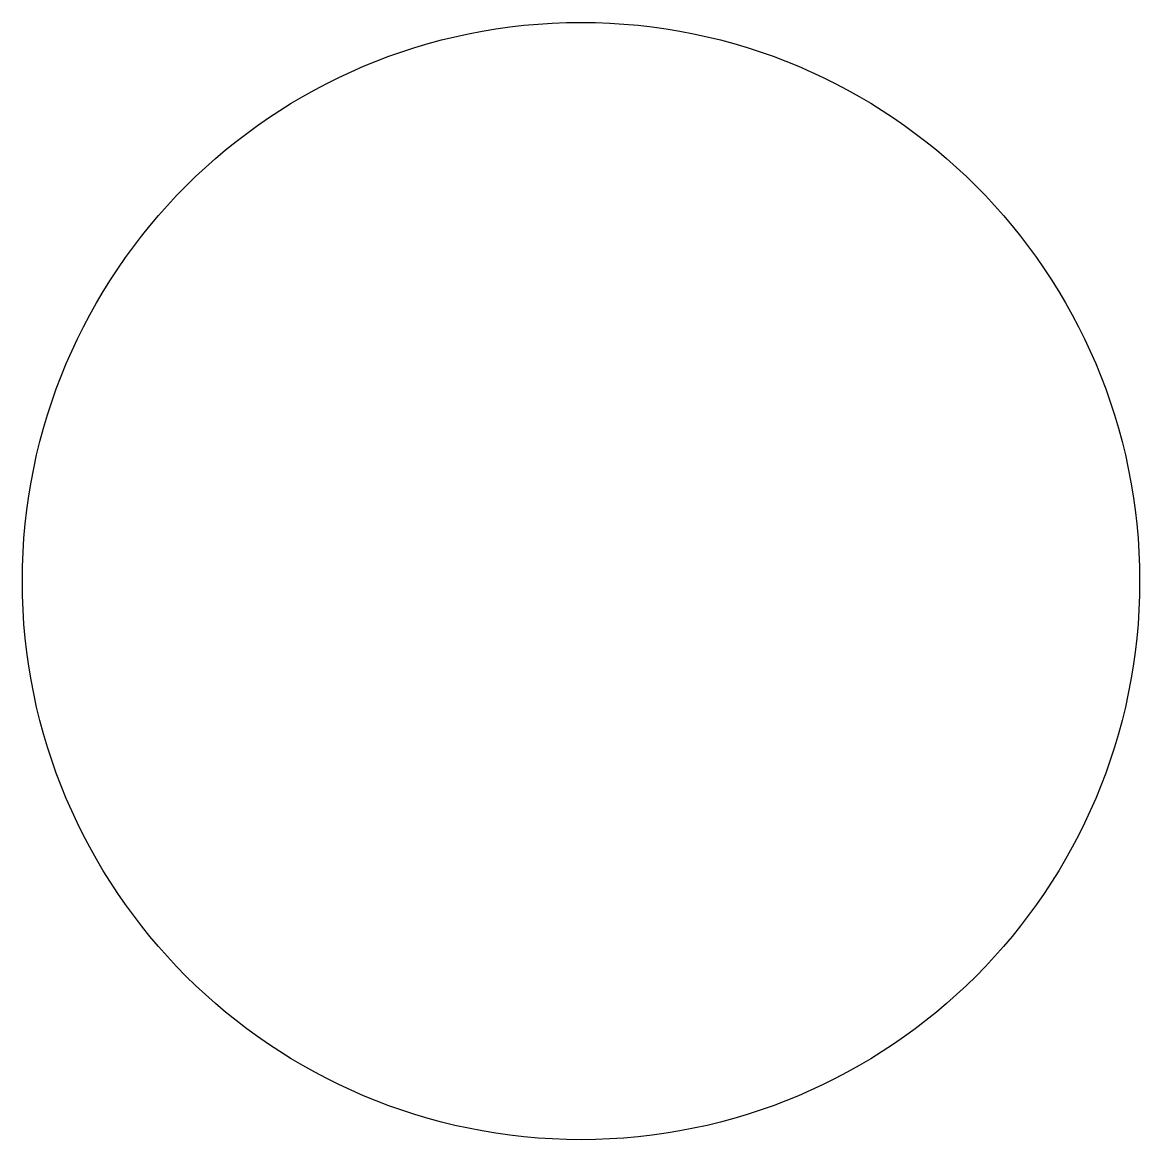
# Model space of a CAD drawing. Header units: millimetres. Extents: x 42 to 58, y 24 to 40.1.
import ezdxf

# ---------------------------------------------------------------- set-up
doc = ezdxf.new("R2010")
doc.units = ezdxf.units.MM
doc.layers.get('0').update_dxf_attribs({"lineweight": 25, "true_color": 0xffffff})

msp = doc.modelspace()

# ---------------------------------------------------------------- linework, layer by layer
msp.add_circle((50, 32.027), 8.035)

doc.saveas('drawing.dxf')
